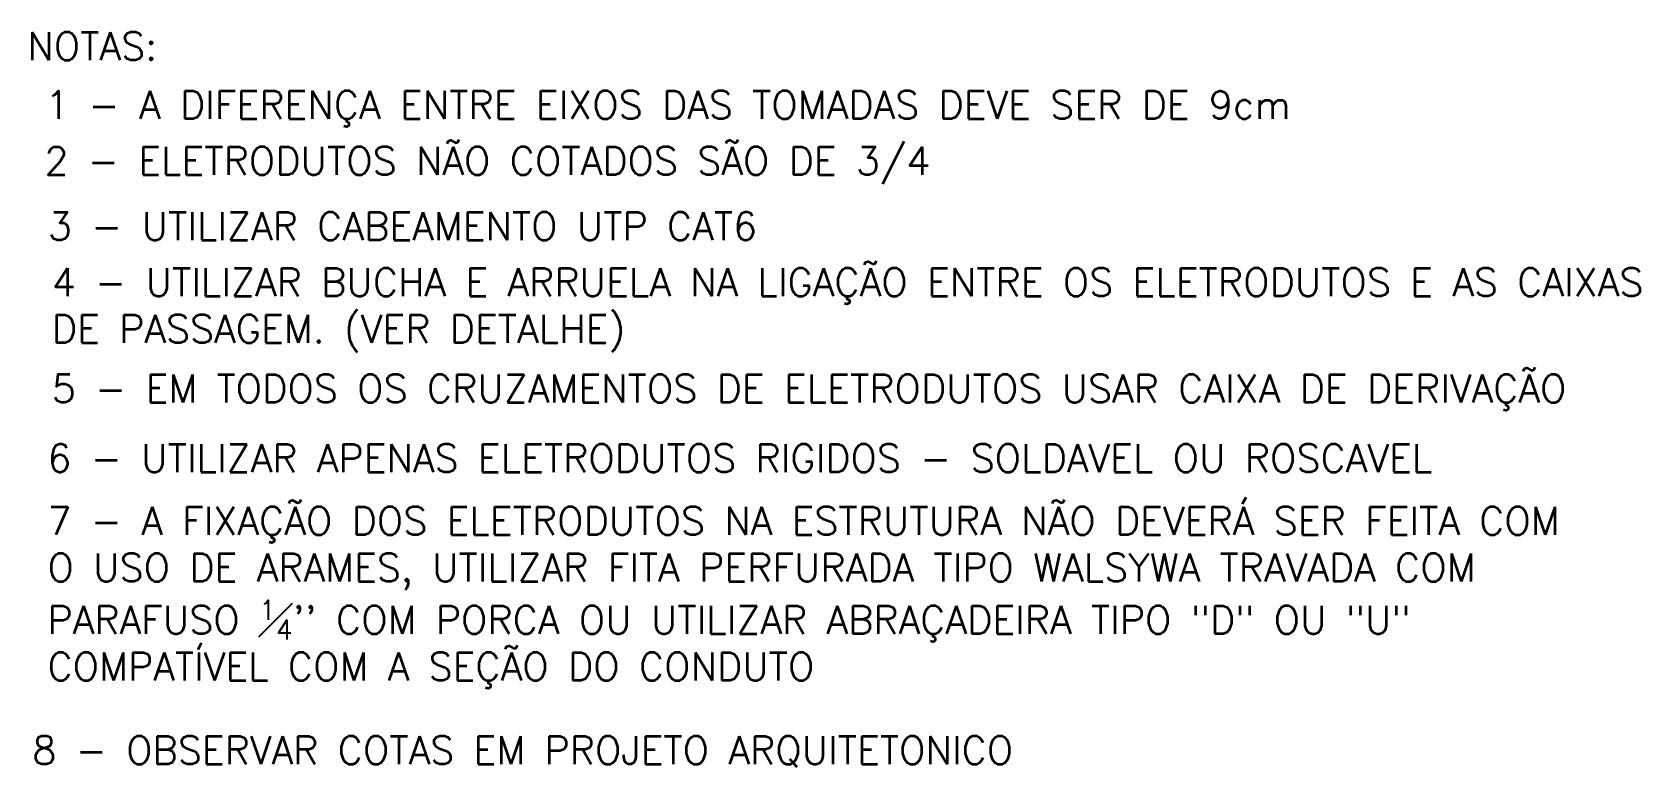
# Model space of a CAD drawing. Header units: millimetres. Extents: x -182 to 42, y -1396 to 15.
# Drawn here: x -100.62 to -90.3, y -19.25 to -14.53 of the extents above; entities that cross this region are included whole.
import ezdxf

# ---------------------------------------------------------------- set-up
doc = ezdxf.new("R2010")
doc.units = ezdxf.units.MM
doc.header["$LTSCALE"] = 10
doc.header["$MEASUREMENT"] = 0
doc.layers.add('3', color=3, linetype='Continuous')
doc.styles.add('ROMANS', font='romans')

msp = doc.modelspace()

# ---------------------------------------------------------------- texts
at = {"layer": '3', "style": 'ROMANS'}
for s, p in [('NOTAS:', (-100.649, -14.709)), ('1 - A DIFERENÇA ENTRE EIXOS DAS TOMADAS DEVE SER DE 9cm', (-100.534, -15.086)), ('2 - ELETRODUTOS NÃO COTADOS SÃO DE 3/4', (-100.539, -15.446)), ('3 - UTILIZAR CABEAMENTO UTP CAT6', (-100.517, -15.865)), ('8 - OBSERVAR COTAS EM PROJETO ARQUITETONICO', (-100.617, -19.231))]:
    msp.add_text(s, height=0.18, dxfattribs=at).set_placement(p)
at = {"layer": '3', "char_height": 0.18, "attachment_point": 1, "style": 'ROMANS'}
for s, insert, width in [('\\pt1.44;4 - UTILIZAR BUCHA E ARRUELA NA LIGAÇÃO ENTRE OS ELETRODUTOS E AS CAIXAS DE PASSAGEM. (VER DETALHE)', (-100.492, -16.045), 11.24147), ('\\pt1.44;5 - EM TODOS OS CRUZAMENTOS DE ELETRODUTOS USAR CAIXA DE DERIVAÇÃO', (-100.492, -16.729), 11.24147), ('6 - UTILIZAR APENAS ELETRODUTOS RIGIDOS - SOLDAVEL OU ROSCAVEL', (-100.52, -17.176), 10.67462), ('\\A1;7 - A FIXAÇÃO DOS ELETRODUTOS NA ESTRUTURA NÃO DEVERÁ SER FEITA COM O USO DE ARAMES, UTILIZAR FITA PERFURADA TIPO WALSYWA TRAVADA COM PARAFUSO {\\H0.7x;\\S1#4;}\'\' COM PORCA OU UTILIZAR ABRAÇADEIRA TIPO "D" OU "U" COMPATÍVEL COM A SEÇÃO DO CONDUTO', (-100.52, -17.578), 10.67462)]:
    msp.add_mtext(s, dxfattribs=dict(at, insert=insert, width=width))

doc.saveas('drawing.dxf')
